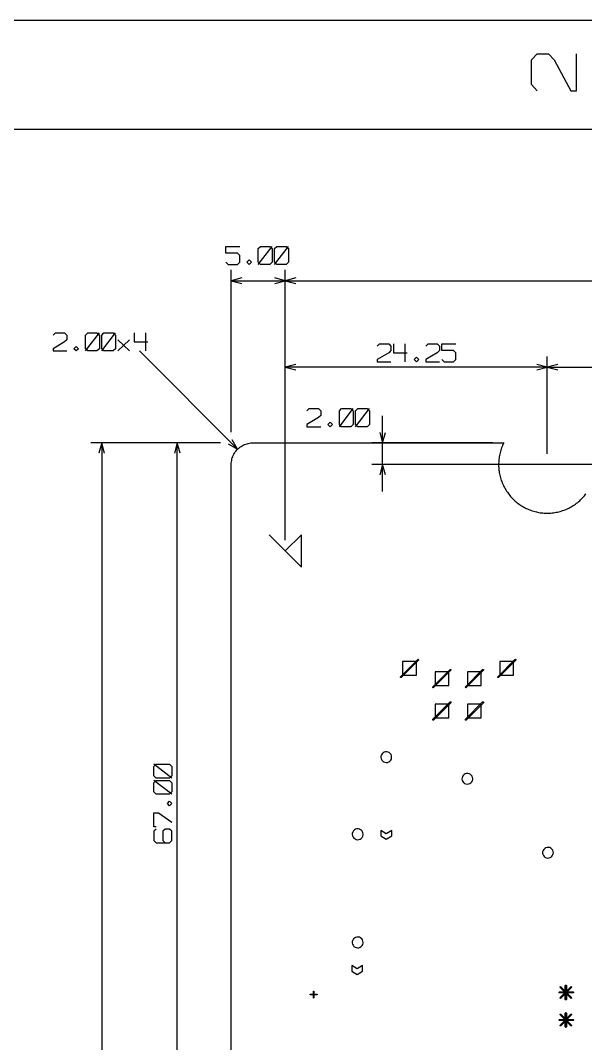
# Model space of a CAD drawing. Extents: x -658 to 530, y -320 to 521.
# Drawn here: x -55.2 to 92.8, y 253.1 to 520.8 of the extents above; entities that cross this region are included whole.
import ezdxf

# ---------------------------------------------------------------- set-up
doc = ezdxf.new("R2010")
doc.units = 0
doc.layers.add('1', color=1, linetype='CONTINUOUS')

msp = doc.modelspace()

# ---------------------------------------------------------------- linework, layer by layer
at = {"layer": '1'}
for p, q in [((530.35, 520.75), (-657.9, 520.75)), ((78.62, 510.42), (80.1, 512.05)), ((80.1, 512.05), (83.05, 512.05)), ((83.05, 512.05), (84.52, 510.42)), ((90.42, 502.35), (90.42, 512.05)), ((78.62, 503.97), (78.62, 510.42)), ((84.52, 510.42), (88.95, 502.35)), ((80.1, 502.35), (78.62, 503.97)), ((88.95, 502.35), (90.42, 502.35)), ((503.92, 492.25), (-631.5, 492.25)), ((-1.43, 459.87), (-1.43, 461.62)), ((-1.43, 461.62), (2.22, 461.62)), ((7.07, 461.05), (7.67, 461.62)), ((7.07, 456.92), (10.7, 461.62)), ((7.07, 457.5), (7.07, 461.05)), ((7.67, 461.62), (10.1, 461.62)), ((10.1, 461.62), (10.7, 461.05)), ((10.7, 461.05), (10.7, 457.5)), ((11.32, 461.05), (11.92, 461.62)), ((11.32, 456.92), (14.95, 461.62)), ((11.32, 457.5), (11.32, 461.05)), ((11.92, 461.62), (14.35, 461.62)), ((14.35, 461.62), (14.95, 461.05)), ((14.95, 461.05), (14.95, 457.5)), ((1.62, 459.87), (-1.43, 459.87)), ((2.22, 459.27), (1.62, 459.87)), ((2.22, 457.5), (2.22, 459.27)), ((4.05, 457.5), (4.65, 458.1)), ((4.65, 458.1), (5.25, 457.5)), ((-1.43, 457.5), (-0.8, 456.92)), ((-0.8, 456.92), (1.62, 456.92)), ((0, 413.07), (0, 455.5)), ((1.62, 456.92), (2.22, 457.5)), ((4.65, 456.92), (4.05, 457.5)), ((5.25, 457.5), (4.65, 456.92)), ((7.67, 456.92), (7.07, 457.5)), ((10.1, 456.92), (7.67, 456.92)), ((10.7, 457.5), (10.1, 456.92)), ((11.92, 456.92), (11.32, 457.5)), ((14.35, 456.92), (11.92, 456.92)), ((14.15, 384.77), (14.15, 455.5)), ((14.15, 384.77), (14.15, 455.5)), ((14.95, 457.5), (14.35, 456.92)), ((2.72, 453.4), (0, 452.67)), ((0, 452.67), (2.72, 451.95)), ((0, 452.67), (14.15, 452.67)), ((14.15, 452.67), (11.42, 453.4)), ((11.42, 451.95), (14.15, 452.67)), ((16.87, 453.4), (14.15, 452.67)), ((14.15, 452.67), (16.87, 451.95)), ((14.15, 452.67), (396.1, 452.67)), ((-46.68, 438.42), (-46.08, 439)), ((-46.08, 439), (-43.65, 439)), ((-43.65, 439), (-43.05, 438.42)), ((-38.2, 438.42), (-37.6, 439)), ((-38.2, 434.3), (-34.55, 439)), ((-37.6, 439), (-35.18, 439)), ((-35.18, 439), (-34.55, 438.42)), ((-33.95, 438.42), (-33.35, 439)), ((-33.95, 434.3), (-30.33, 439)), ((-33.35, 439), (-30.93, 439)), ((-30.93, 439), (-30.33, 438.42)), ((-25.48, 439), (-25.48, 436.65)), ((-22.43, 439), (-22.43, 434.3)), ((-43.65, 436.65), (-46.68, 434.87)), ((-43.05, 437.22), (-43.65, 436.65)), ((-43.05, 438.42), (-43.05, 437.22)), ((-38.2, 434.87), (-38.2, 438.42)), ((-34.55, 438.42), (-34.55, 434.87)), ((-33.95, 434.87), (-33.95, 438.42)), ((-30.33, 438.42), (-30.33, 434.87)), ((-29.7, 434.3), (-26.68, 437.22)), ((-29.7, 437.22), (-26.68, 434.3)), ((-25.48, 436.65), (-21.83, 436.65)), ((-46.68, 434.87), (-46.68, 434.3)), ((-46.68, 434.3), (-43.05, 434.3)), ((-41.23, 434.87), (-40.63, 435.47)), ((-40.63, 434.3), (-41.23, 434.87)), ((-40.63, 435.47), (-40.03, 434.87)), ((-40.03, 434.87), (-40.63, 434.3)), ((-37.6, 434.3), (-38.2, 434.87)), ((-35.18, 434.3), (-37.6, 434.3)), ((-34.55, 434.87), (-35.18, 434.3)), ((-33.35, 434.3), (-33.95, 434.87)), ((-30.93, 434.3), (-33.35, 434.3)), ((-30.33, 434.87), (-30.93, 434.3)), ((1.65, 408.57), (-24.05, 434.3)), ((38.2, 435.57), (38.8, 436.17)), ((41.22, 433.82), (38.2, 432.05)), ((38.8, 436.17), (41.22, 436.17)), ((41.22, 436.17), (41.82, 435.57)), ((41.82, 434.4), (41.22, 433.82)), ((41.82, 435.57), (41.82, 434.4)), ((42.45, 436.17), (42.45, 433.82)), ((42.45, 433.82), (46.07, 433.82)), ((45.47, 436.17), (45.47, 431.45)), ((50.92, 435.57), (51.52, 436.17)), ((53.95, 433.82), (50.92, 432.05)), ((51.52, 436.17), (53.95, 436.17)), ((53.95, 436.17), (54.57, 435.57)), ((54.57, 434.4), (53.95, 433.82)), ((54.57, 435.57), (54.57, 434.4)), ((55.17, 434.4), (55.17, 436.17)), ((55.17, 436.17), (58.8, 436.17)), ((58.2, 434.4), (55.17, 434.4)), ((58.8, 433.82), (58.2, 434.4)), ((58.8, 432.05), (58.8, 433.82)), ((14.15, 384.77), (14.15, 432.87)), ((38.2, 432.05), (38.2, 431.45)), ((38.2, 431.45), (41.82, 431.45)), ((47.9, 432.05), (48.5, 432.65)), ((48.5, 431.45), (47.9, 432.05)), ((48.5, 432.65), (49.1, 432.05)), ((49.1, 432.05), (48.5, 431.45)), ((50.92, 432.05), (50.92, 431.45)), ((50.92, 431.45), (54.57, 431.45)), ((55.17, 432.05), (55.77, 431.45)), ((55.77, 431.45), (58.2, 431.45)), ((58.2, 431.45), (58.8, 432.05)), ((82.75, 407.4), (82.75, 432.87)), ((82.75, 407.4), (82.75, 432.87)), ((16.87, 430.77), (14.15, 430.05)), ((14.15, 430.05), (16.87, 429.3)), ((82.75, 430.05), (14.15, 430.05)), ((82.75, 430.05), (80.02, 430.77)), ((80.02, 429.3), (82.75, 430.05)), ((85.5, 430.77), (82.75, 430.05)), ((82.75, 430.05), (85.5, 429.3)), ((82.75, 430.05), (327.47, 430.05)), ((19.8, 418.6), (20.4, 419.2)), ((20.4, 419.2), (22.82, 419.2)), ((22.82, 419.2), (23.45, 418.6)), ((23.45, 418.6), (23.45, 417.42)), ((28.3, 418.6), (28.9, 419.2)), ((28.3, 414.47), (31.92, 419.2)), ((28.3, 415.07), (28.3, 418.6)), ((28.9, 419.2), (31.32, 419.2)), ((31.32, 419.2), (31.92, 418.6)), ((31.92, 418.6), (31.92, 415.07)), ((32.52, 418.6), (33.15, 419.2)), ((32.52, 414.47), (36.17, 419.2)), ((32.52, 415.07), (32.52, 418.6)), ((33.15, 419.2), (35.57, 419.2)), ((35.57, 419.2), (36.17, 418.6)), ((36.17, 418.6), (36.17, 415.07)), ((22.82, 416.85), (19.8, 415.07)), ((19.8, 415.07), (19.8, 414.47)), ((23.45, 417.42), (22.82, 416.85)), ((25.25, 415.07), (25.87, 415.65)), ((25.87, 414.47), (25.25, 415.07)), ((25.87, 415.65), (26.47, 415.07)), ((26.47, 415.07), (25.87, 414.47)), ((28.9, 414.47), (28.3, 415.07)), ((31.92, 415.07), (31.32, 414.47)), ((33.15, 414.47), (32.52, 415.07)), ((36.17, 415.07), (35.57, 414.47)), ((39.6, 397.5), (39.6, 417.32)), ((19.8, 414.47), (23.45, 414.47)), ((31.32, 414.47), (28.9, 414.47)), ((35.57, 414.47), (33.15, 414.47)), ((38.87, 412.97), (39.6, 410.25)), ((39.6, 410.25), (40.35, 412.97)), ((-2.83, 410.25), (-36.78, 410.25)), ((-33.95, 410.25), (-34.68, 407.5)), ((-33.23, 407.5), (-33.95, 410.25)), ((-33.95, 410.25), (-33.95, 0)), ((-2.83, 410.25), (-16.98, 410.25)), ((-14.15, 410.25), (-14.88, 407.5)), ((-13.43, 407.5), (-14.15, 410.25)), ((-14.15, 220.67), (-14.15, 410.25)), ((-0.8, 410), (1.65, 408.57)), ((1.65, 408.57), (0.25, 411.02)), ((2.82, 409.47), (3.15, 409.65)), ((3.15, 409.65), (3.45, 409.8)), ((3.45, 409.8), (3.77, 409.92)), ((3.77, 409.92), (4.12, 410.02)), ((4.12, 410.02), (4.45, 410.1)), ((4.45, 410.1), (4.8, 410.17)), ((4.8, 410.17), (5.15, 410.22)), ((5.15, 410.22), (5.5, 410.22)), ((5.5, 410.22), (5.65, 410.25)), ((5.65, 410.25), (71.35, 410.25)), ((68.52, 410.25), (36.77, 410.25)), ((71.05, 409.6), (70.92, 409.27)), ((71.2, 409.92), (71.05, 409.6)), ((71.35, 410.25), (71.2, 409.92)), ((0.37, 406.62), (0.52, 406.95)), ((0.52, 406.95), (0.67, 407.25)), ((0.67, 407.25), (0.85, 407.57)), ((0.85, 407.57), (1.05, 407.85)), ((1.05, 407.85), (1.25, 408.12)), ((1.25, 408.12), (1.47, 408.4)), ((1.47, 408.4), (1.72, 408.65)), ((1.72, 408.65), (1.97, 408.87)), ((1.97, 408.87), (2.25, 409.1)), ((2.25, 409.1), (2.55, 409.3)), ((2.55, 409.3), (2.82, 409.47)), ((70.25, 406.95), (70.17, 406.6)), ((70.32, 407.3), (70.25, 406.95)), ((70.4, 407.62), (70.32, 407.3)), ((70.47, 407.97), (70.4, 407.62)), ((70.57, 408.3), (70.47, 407.97)), ((70.67, 408.62), (70.57, 408.3)), ((70.8, 408.95), (70.67, 408.62)), ((70.92, 409.27), (70.8, 408.95)), ((0, 404.92), (0.05, 405.27)), ((0, 404.57), (0, 404.92)), ((0, 220.67), (0, 404.57)), ((0.05, 405.27), (0.1, 405.62)), ((0.1, 405.62), (0.17, 405.97)), ((0.17, 405.97), (0.27, 406.3)), ((0.27, 406.3), (0.37, 406.62)), ((324.65, 404.57), (36.77, 404.57)), ((39.6, 404.57), (38.87, 401.85)), ((40.35, 401.85), (39.6, 404.57)), ((70.05, 405.22), (70.02, 404.87)), ((70.02, 404.87), (70.02, 404.52)), ((70.02, 404.52), (70.02, 404.17)), ((70.1, 405.92), (70.05, 405.57)), ((70.05, 405.57), (70.05, 405.22)), ((70.12, 406.25), (70.1, 405.92)), ((70.17, 406.6), (70.12, 406.25)), ((70.02, 404.17), (70.05, 403.82)), ((70.05, 403.82), (70.07, 403.47)), ((70.07, 403.47), (70.1, 403.12)), ((70.1, 403.12), (70.15, 402.8)), ((70.15, 402.8), (70.2, 402.45)), ((70.2, 402.45), (70.27, 402.1)), ((70.27, 402.1), (70.35, 401.77)), ((70.35, 401.77), (70.42, 401.42)), ((70.42, 401.42), (70.5, 401.1)), ((70.5, 401.1), (70.6, 400.75)), ((70.6, 400.75), (70.72, 400.42)), ((70.72, 400.42), (70.85, 400.1)), ((70.85, 400.1), (70.97, 399.77)), ((70.97, 399.77), (71.1, 399.45)), ((71.1, 399.45), (71.25, 399.12)), ((71.25, 399.12), (71.4, 398.82)), ((71.4, 398.82), (71.55, 398.52)), ((71.55, 398.52), (71.72, 398.2)), ((71.72, 398.2), (71.9, 397.92)), ((71.9, 397.92), (72.1, 397.62)), ((72.1, 397.62), (72.3, 397.32)), ((72.3, 397.32), (72.5, 397.05)), ((72.5, 397.05), (72.7, 396.77)), ((72.7, 396.77), (72.92, 396.5)), ((72.92, 396.5), (73.15, 396.22)), ((73.15, 396.22), (73.37, 395.97)), ((92.22, 396.07), (92.47, 396.35)), ((92.47, 396.35), (92.67, 396.62)), ((92.67, 396.62), (92.9, 396.9)), ((73.37, 395.97), (73.62, 395.72)), ((73.62, 395.72), (73.85, 395.47)), ((73.85, 395.47), (74.12, 395.22)), ((74.12, 395.22), (74.37, 395)), ((74.37, 395), (74.62, 394.77)), ((74.62, 394.77), (74.9, 394.55)), ((74.9, 394.55), (75.17, 394.35)), ((75.17, 394.35), (75.47, 394.15)), ((75.47, 394.15), (75.75, 393.95)), ((75.75, 393.95), (76.05, 393.75)), ((76.05, 393.75), (76.35, 393.57)), ((76.35, 393.57), (76.65, 393.4)), ((89, 393.47), (89.3, 393.65)), ((89.3, 393.65), (89.57, 393.85)), ((89.57, 393.85), (89.87, 394.02)), ((89.87, 394.02), (90.17, 394.22)), ((90.17, 394.22), (90.45, 394.42)), ((90.45, 394.42), (90.72, 394.65)), ((90.72, 394.65), (91, 394.87)), ((91, 394.87), (91.25, 395.1)), ((91.25, 395.1), (91.5, 395.32)), ((91.5, 395.32), (91.75, 395.57)), ((91.75, 395.57), (92, 395.82)), ((92, 395.82), (92.22, 396.07)), ((76.65, 393.4), (76.95, 393.25)), ((76.95, 393.25), (77.27, 393.1)), ((77.27, 393.1), (77.57, 392.95)), ((77.57, 392.95), (77.9, 392.8)), ((77.9, 392.8), (78.22, 392.67)), ((78.22, 392.67), (78.55, 392.55)), ((78.55, 392.55), (78.9, 392.45)), ((78.9, 392.45), (79.22, 392.35)), ((79.22, 392.35), (79.55, 392.25)), ((79.55, 392.25), (79.9, 392.17)), ((79.9, 392.17), (80.22, 392.1)), ((80.22, 392.1), (80.57, 392.02)), ((80.57, 392.02), (80.92, 391.97)), ((80.92, 391.97), (81.27, 391.92)), ((81.27, 391.92), (81.62, 391.9)), ((81.62, 391.9), (81.95, 391.87)), ((81.95, 391.87), (82.3, 391.85)), ((82.3, 391.85), (82.65, 391.85)), ((82.65, 391.85), (83, 391.85)), ((83, 391.85), (83.35, 391.87)), ((83.35, 391.87), (83.7, 391.87)), ((83.7, 391.87), (84.05, 391.92)), ((84.05, 391.92), (84.4, 391.95)), ((84.4, 391.95), (84.72, 392)), ((84.72, 392), (85.07, 392.07)), ((85.07, 392.07), (85.42, 392.12)), ((85.42, 392.12), (85.75, 392.2)), ((85.75, 392.2), (86.1, 392.3)), ((86.1, 392.3), (86.42, 392.4)), ((86.42, 392.4), (86.77, 392.5)), ((86.77, 392.5), (87.1, 392.6)), ((87.1, 392.6), (87.42, 392.72)), ((87.42, 392.72), (87.75, 392.87)), ((87.75, 392.87), (88.05, 393)), ((88.05, 393), (88.37, 393.15)), ((88.37, 393.15), (88.67, 393.32)), ((88.67, 393.32), (89, 393.47)), ((9.9, 386.2), (18.4, 377.7)), ((18.4, 386.2), (14.15, 381.95)), ((18.4, 377.7), (18.4, 386.2)), ((44.33, 349.05), (48.85, 353.58)), ((49.05, 353.38), (44.53, 348.85)), ((48.85, 353.58), (48.95, 353.62)), ((48.95, 353.62), (49.05, 353.58)), ((49.05, 353.58), (49.08, 353.48)), ((49.08, 353.48), (49.05, 353.38)), ((69.78, 349.05), (74.3, 353.58)), ((74.5, 353.38), (69.98, 348.85)), ((74.3, 353.58), (74.4, 353.62)), ((74.4, 353.62), (74.5, 353.58)), ((74.5, 353.58), (74.55, 353.48)), ((74.55, 353.48), (74.5, 353.38)), ((48.48, 353.03), (44.88, 353.03)), ((44.88, 353.03), (44.88, 349.43)), ((48.48, 349.43), (48.48, 353.03)), ((52.8, 346.4), (57.33, 350.93)), ((57.53, 350.73), (53, 346.2)), ((57.33, 350.93), (57.43, 350.98)), ((57.43, 350.98), (57.53, 350.93)), ((57.53, 350.93), (57.58, 350.83)), ((57.58, 350.83), (57.53, 350.73)), ((61.3, 346.4), (65.83, 350.93)), ((66.03, 350.73), (61.5, 346.2)), ((65.83, 350.93), (65.93, 350.98)), ((65.93, 350.98), (66.03, 350.93)), ((66.03, 350.93), (66.08, 350.83)), ((66.08, 350.83), (66.03, 350.73)), ((73.95, 353.03), (70.35, 353.03)), ((70.35, 353.03), (70.35, 349.43)), ((73.95, 349.43), (73.95, 353.03)), ((44.28, 348.95), (44.33, 349.05)), ((44.33, 348.85), (44.28, 348.95)), ((44.43, 348.83), (44.33, 348.85)), ((44.53, 348.85), (44.43, 348.83)), ((44.88, 349.43), (48.48, 349.43)), ((56.98, 350.35), (53.38, 350.35)), ((53.38, 350.35), (53.38, 346.78)), ((56.98, 346.78), (56.98, 350.35)), ((65.45, 350.35), (61.85, 350.35)), ((61.85, 350.35), (61.85, 346.78)), ((65.45, 346.78), (65.45, 350.35)), ((69.75, 348.95), (69.78, 349.05)), ((69.78, 348.85), (69.75, 348.95)), ((69.88, 348.83), (69.78, 348.85)), ((69.98, 348.85), (69.88, 348.83)), ((70.35, 349.43), (73.95, 349.43)), ((52.78, 346.3), (52.8, 346.4)), ((52.8, 346.2), (52.78, 346.3)), ((52.9, 346.15), (52.8, 346.2)), ((53, 346.2), (52.9, 346.15)), ((53.38, 346.78), (56.98, 346.78)), ((61.25, 346.3), (61.3, 346.4)), ((61.3, 346.2), (61.25, 346.3)), ((61.4, 346.15), (61.3, 346.2)), ((61.5, 346.2), (61.4, 346.15)), ((61.85, 346.78), (65.45, 346.78)), ((52.8, 337.9), (57.33, 342.45)), ((57.53, 342.25), (53, 337.7)), ((56.98, 341.88), (53.38, 341.88)), ((53.38, 341.88), (53.38, 338.28)), ((56.98, 338.28), (56.98, 341.88)), ((57.33, 342.45), (57.43, 342.48)), ((57.43, 342.48), (57.53, 342.45)), ((57.53, 342.45), (57.58, 342.35)), ((57.58, 342.35), (57.53, 342.25)), ((61.3, 337.9), (65.83, 342.45)), ((66.03, 342.25), (61.5, 337.7)), ((65.45, 341.88), (61.85, 341.88)), ((61.85, 341.88), (61.85, 338.28)), ((65.45, 338.28), (65.45, 341.88)), ((65.83, 342.45), (65.93, 342.48)), ((65.93, 342.48), (66.03, 342.45)), ((66.03, 342.45), (66.08, 342.35)), ((66.08, 342.35), (66.03, 342.25)), ((52.78, 337.8), (52.8, 337.9)), ((52.8, 337.7), (52.78, 337.8)), ((52.9, 337.68), (52.8, 337.7)), ((53, 337.7), (52.9, 337.68)), ((53.38, 338.28), (56.98, 338.28)), ((61.25, 337.8), (61.3, 337.9)), ((61.3, 337.7), (61.25, 337.8)), ((61.4, 337.68), (61.3, 337.7)), ((61.5, 337.7), (61.4, 337.68)), ((61.85, 338.28), (65.45, 338.28)), ((40.05, 329.3), (39.75, 329.13)), ((40.38, 329.4), (40.05, 329.3)), ((40.73, 329.43), (40.38, 329.4)), ((41.05, 329.35), (40.73, 329.43)), ((41.38, 329.2), (41.05, 329.35)), ((39.2, 328.28), (39.18, 327.93)), ((39.18, 327.93), (39.25, 327.58)), ((39.3, 328.6), (39.2, 328.28)), ((39.25, 327.58), (39.4, 327.25)), ((39.5, 328.9), (39.3, 328.6)), ((39.4, 327.25), (39.6, 327)), ((39.75, 329.13), (39.5, 328.9)), ((39.6, 327), (39.9, 326.78)), ((39.9, 326.78), (40.2, 326.65)), ((40.2, 326.65), (40.55, 326.6)), ((40.55, 326.6), (40.9, 326.63)), ((40.9, 326.63), (41.23, 326.75)), ((41.23, 326.75), (41.53, 326.95)), ((41.63, 328.95), (41.38, 329.2)), ((41.53, 326.95), (41.75, 327.2)), ((41.85, 328.68), (41.63, 328.95)), ((41.75, 327.2), (41.93, 327.5)), ((41.98, 328.35), (41.85, 328.68)), ((41.93, 327.5), (42, 327.85)), ((42, 328), (41.98, 328.35)), ((42, 327.85), (42, 328)), ((-20.28, 325.57), (-19.68, 326.17)), ((-15.55, 322.52), (-20.28, 326.17)), ((-20.28, 323.15), (-20.28, 325.57)), ((-19.68, 326.17), (-16.15, 326.17)), ((-16.15, 326.17), (-15.55, 325.57)), ((-15.55, 325.57), (-15.55, 323.15)), ((-19.68, 322.52), (-20.28, 323.15)), ((-20.28, 321.32), (-19.68, 321.92)), ((-15.55, 318.3), (-20.28, 321.92)), ((-20.28, 318.9), (-20.28, 321.32)), ((-16.15, 322.52), (-19.68, 322.52)), ((-19.68, 321.92), (-16.15, 321.92)), ((-15.55, 323.15), (-16.15, 322.52)), ((-16.15, 321.92), (-15.55, 321.32)), ((-15.55, 321.32), (-15.55, 318.9)), ((60.43, 322.6), (60.4, 322.25)), ((60.4, 322.25), (60.48, 321.93)), ((60.53, 322.95), (60.43, 322.6)), ((60.48, 321.93), (60.6, 321.6)), ((60.7, 323.23), (60.53, 322.95)), ((60.6, 321.6), (60.83, 321.33)), ((60.95, 323.48), (60.7, 323.23)), ((60.83, 321.33), (61.1, 321.13)), ((61.25, 323.65), (60.95, 323.48)), ((61.6, 323.75), (61.25, 323.65)), ((61.95, 323.75), (61.6, 323.75)), ((62.28, 323.68), (61.95, 323.75)), ((62.6, 323.53), (62.28, 323.68)), ((62.45, 321.08), (62.73, 321.28)), ((62.85, 323.3), (62.6, 323.53)), ((62.73, 321.28), (62.98, 321.53)), ((63.05, 323.03), (62.85, 323.3)), ((62.98, 321.53), (63.13, 321.85)), ((63.18, 322.7), (63.05, 323.03)), ((63.13, 321.85), (63.23, 322.18)), ((63.23, 322.35), (63.18, 322.7)), ((63.23, 322.18), (63.23, 322.35)), ((-19.68, 318.3), (-20.28, 318.9)), ((-15.55, 318.9), (-16.15, 318.3)), ((61.1, 321.13), (61.43, 320.98)), ((61.43, 320.98), (61.78, 320.93)), ((61.78, 320.93), (62.13, 320.98)), ((62.13, 320.98), (62.45, 321.08)), ((-16.15, 318.3), (-19.68, 318.3)), ((-16.75, 315.87), (-16.15, 316.47)), ((-16.15, 315.25), (-16.75, 315.87)), ((-16.15, 316.47), (-15.55, 315.87)), ((-15.55, 315.87), (-16.15, 315.25)), ((-20.28, 309.8), (-20.28, 313.45)), ((-20.28, 313.45), (-19.1, 313.45)), ((-19.1, 313.45), (-15.55, 311.02)), ((-19.68, 309.8), (-20.28, 309.8)), ((-19.68, 309.2), (-20.28, 308.6)), ((-20.28, 308.6), (-20.28, 306.17)), ((-17.33, 309.2), (-17.93, 308.6)), ((-17.93, 308.6), (-17.93, 306.17)), ((-16.15, 309.2), (-17.33, 309.2)), ((-15.55, 308.6), (-16.15, 309.2)), ((-15.55, 306.17), (-15.55, 308.6)), ((31.83, 308.4), (31.7, 308.08)), ((31.7, 308.08), (31.7, 307.73)), ((32, 308.7), (31.83, 308.4)), ((32.25, 308.95), (32, 308.7)), ((32.55, 309.13), (32.25, 308.95)), ((32.88, 309.23), (32.55, 309.13)), ((33.23, 309.23), (32.88, 309.23)), ((33.58, 309.15), (33.23, 309.23)), ((33.88, 309), (33.58, 309.15)), ((34.15, 308.78), (33.88, 309)), ((34.35, 308.5), (34.15, 308.78)), ((34.48, 308.18), (34.35, 308.5)), ((34.53, 307.83), (34.48, 308.18)), ((34.5, 307.65), (34.53, 307.83)), ((40.6, 307.98), (39.18, 308.8)), ((39.18, 308.8), (39.18, 307.4)), ((42.03, 308.8), (40.6, 307.98)), ((42.03, 307.4), (42.03, 308.8)), ((-20.28, 306.17), (-19.68, 305.55)), ((-19.68, 305.55), (-16.15, 305.55)), ((-17.93, 306.17), (-17.33, 305.55)), ((-16.15, 305.55), (-15.55, 306.17)), ((31.7, 307.73), (31.75, 307.4)), ((31.75, 307.4), (31.9, 307.08)), ((31.9, 307.08), (32.13, 306.8)), ((32.13, 306.8), (32.4, 306.6)), ((32.4, 306.6), (32.73, 306.45)), ((32.73, 306.45), (33.08, 306.4)), ((33.08, 306.4), (33.4, 306.45)), ((33.4, 306.45), (33.75, 306.55)), ((33.75, 306.55), (34.03, 306.75)), ((34.03, 306.75), (34.25, 307)), ((34.25, 307), (34.43, 307.33)), ((34.43, 307.33), (34.5, 307.65)), ((39.18, 307.4), (40.6, 306.55)), ((40.6, 306.55), (42.03, 307.4)), ((81.65, 303.58), (81.53, 303.25)), ((81.53, 303.25), (81.53, 302.9)), ((81.53, 302.9), (81.58, 302.58)), ((81.58, 302.58), (81.73, 302.25)), ((81.83, 303.88), (81.65, 303.58)), ((82.08, 304.13), (81.83, 303.88)), ((82.38, 304.3), (82.08, 304.13)), ((82.7, 304.4), (82.38, 304.3)), ((83.05, 304.4), (82.7, 304.4)), ((83.4, 304.33), (83.05, 304.4)), ((83.7, 304.18), (83.4, 304.33)), ((83.98, 303.95), (83.7, 304.18)), ((84.18, 303.68), (83.98, 303.95)), ((84.08, 302.18), (84.25, 302.5)), ((84.3, 303.35), (84.18, 303.68)), ((84.25, 302.5), (84.33, 302.83)), ((84.35, 303), (84.3, 303.35)), ((84.33, 302.83), (84.35, 303)), ((81.73, 302.25), (81.95, 301.98)), ((81.95, 301.98), (82.23, 301.78)), ((82.23, 301.78), (82.55, 301.63)), ((82.55, 301.63), (82.88, 301.58)), ((82.88, 301.58), (83.23, 301.63)), ((83.23, 301.63), (83.55, 301.73)), ((83.55, 301.73), (83.85, 301.93)), ((83.85, 301.93), (84.08, 302.18)), ((31.83, 280.13), (31.7, 279.78)), ((31.7, 279.78), (31.7, 279.45)), ((31.7, 279.45), (31.75, 279.1)), ((31.75, 279.1), (31.9, 278.78)), ((32, 280.43), (31.83, 280.13)), ((31.9, 278.78), (32.13, 278.5)), ((32.25, 280.65), (32, 280.43)), ((32.13, 278.5), (32.4, 278.3)), ((32.55, 280.83), (32.25, 280.65)), ((32.88, 280.93), (32.55, 280.83)), ((33.23, 280.93), (32.88, 280.93)), ((33.58, 280.88), (33.23, 280.93)), ((33.88, 280.7), (33.58, 280.88)), ((33.75, 278.28), (34.03, 278.45)), ((34.15, 280.48), (33.88, 280.7)), ((34.03, 278.45), (34.25, 278.73)), ((34.35, 280.2), (34.15, 280.48)), ((34.25, 278.73), (34.43, 279.03)), ((34.48, 279.88), (34.35, 280.2)), ((34.43, 279.03), (34.5, 279.35)), ((34.53, 279.53), (34.48, 279.88)), ((34.5, 279.35), (34.53, 279.53)), ((32.4, 278.3), (32.73, 278.18)), ((32.73, 278.18), (33.08, 278.13)), ((33.08, 278.13), (33.4, 278.15)), ((33.4, 278.15), (33.75, 278.28)), ((32.95, 272.6), (31.55, 273.45)), ((31.55, 273.45), (31.55, 272.03)), ((34.38, 273.45), (32.95, 272.6)), ((34.38, 272.03), (34.38, 273.45)), ((31.55, 272.03), (32.95, 271.18)), ((32.95, 271.18), (34.38, 272.03)), ((86.08, 267.85), (86.1, 267.95)), ((86.1, 267.75), (86.08, 267.85)), ((86.1, 267.95), (86.2, 267.97)), ((86.1, 265.12), (88.93, 267.95)), ((88.93, 264.92), (86.1, 267.75)), ((86.2, 267.97), (86.3, 267.95)), ((86.3, 267.95), (89.13, 265.12)), ((89.13, 267.75), (86.3, 264.92)), ((87.48, 268.22), (87.53, 268.32)), ((87.48, 264.62), (87.48, 268.22)), ((87.53, 268.32), (87.63, 268.37)), ((87.63, 268.37), (87.73, 268.32)), ((87.63, 264.63), (87.63, 268.23)), ((87.63, 264.63), (87.63, 268.23)), ((87.63, 264.63), (87.63, 268.23)), ((87.73, 268.32), (87.78, 268.22)), ((87.78, 268.22), (87.78, 264.62)), ((88.93, 267.95), (89.03, 267.97)), ((89.03, 267.97), (89.13, 267.95)), ((89.13, 267.95), (89.18, 267.85)), ((89.18, 267.85), (89.13, 267.75)), ((20.65, 265.95), (20.7, 265.98)), ((20.65, 265.9), (20.65, 265.95)), ((20.65, 265.85), (20.65, 265.9)), ((20.7, 265.83), (20.65, 265.85)), ((20.7, 265.98), (22.4, 265.98)), ((22.4, 265.83), (20.7, 265.83)), ((21.5, 266.75), (21.5, 266.8)), ((21.5, 266.8), (21.55, 266.8)), ((21.5, 265.05), (21.5, 266.75)), ((21.5, 265), (21.5, 265.05)), ((21.55, 264.98), (21.5, 265)), ((21.55, 266.8), (21.6, 266.8)), ((21.6, 265), (21.55, 264.98)), ((21.6, 266.8), (21.63, 266.75)), ((21.63, 265.05), (21.6, 265)), ((21.63, 266.75), (21.63, 265.05)), ((22.4, 265.98), (22.45, 265.95)), ((22.45, 265.85), (22.4, 265.83)), ((22.45, 265.95), (22.48, 265.9)), ((22.48, 265.9), (22.45, 265.85)), ((85.78, 266.42), (85.83, 266.52)), ((85.83, 266.32), (85.78, 266.42)), ((85.83, 266.52), (85.93, 266.57)), ((85.93, 266.3), (85.83, 266.32)), ((85.93, 266.57), (89.53, 266.57)), ((89.53, 266.3), (85.93, 266.3)), ((86.08, 265.02), (86.1, 265.12)), ((86.1, 264.92), (86.08, 265.02)), ((89.13, 265.12), (89.18, 265.02)), ((89.18, 265.02), (89.13, 264.92)), ((89.53, 266.57), (89.63, 266.52)), ((89.63, 266.32), (89.53, 266.3)), ((89.63, 266.52), (89.65, 266.42)), ((89.65, 266.42), (89.63, 266.32)), ((86.2, 264.87), (86.1, 264.92)), ((86.3, 264.92), (86.2, 264.87)), ((87.53, 264.52), (87.48, 264.62)), ((87.63, 264.5), (87.53, 264.52)), ((87.73, 264.52), (87.63, 264.5)), ((87.78, 264.62), (87.73, 264.52)), ((89.03, 264.87), (88.93, 264.92)), ((89.13, 264.92), (89.03, 264.87)), ((86.08, 260.65), (86.1, 260.75)), ((86.1, 260.55), (86.08, 260.65)), ((86.1, 260.75), (86.2, 260.8)), ((86.1, 257.92), (88.93, 260.75)), ((88.93, 257.72), (86.1, 260.55)), ((86.2, 260.8), (86.3, 260.75)), ((86.3, 260.75), (89.13, 257.92)), ((89.13, 260.55), (86.3, 257.72)), ((87.48, 261.05), (87.53, 261.15)), ((87.48, 257.45), (87.48, 261.05)), ((87.53, 261.15), (87.63, 261.17)), ((87.63, 261.17), (87.73, 261.15)), ((87.63, 257.45), (87.63, 261.05)), ((87.63, 257.45), (87.63, 261.05)), ((87.63, 257.45), (87.63, 261.05)), ((87.73, 261.15), (87.78, 261.05)), ((87.78, 261.05), (87.78, 257.45)), ((88.93, 260.75), (89.03, 260.8)), ((89.03, 260.8), (89.13, 260.75)), ((89.13, 260.75), (89.18, 260.65)), ((89.18, 260.65), (89.13, 260.55)), ((85.78, 259.25), (85.83, 259.35)), ((85.83, 259.15), (85.78, 259.25)), ((85.83, 259.35), (85.93, 259.37)), ((85.93, 259.1), (85.83, 259.15)), ((85.93, 259.37), (89.53, 259.37)), ((89.53, 259.1), (85.93, 259.1)), ((86.08, 257.82), (86.1, 257.92)), ((86.1, 257.72), (86.08, 257.82)), ((86.2, 257.67), (86.1, 257.72)), ((86.3, 257.72), (86.2, 257.67)), ((87.53, 257.35), (87.48, 257.45)), ((87.63, 257.3), (87.53, 257.35)), ((87.73, 257.35), (87.63, 257.3)), ((87.78, 257.45), (87.73, 257.35)), ((89.03, 257.67), (88.93, 257.72)), ((89.13, 257.72), (89.03, 257.67)), ((89.13, 257.92), (89.18, 257.82)), ((89.18, 257.82), (89.13, 257.72)), ((89.53, 259.37), (89.63, 259.35)), ((89.63, 259.15), (89.53, 259.1)), ((89.63, 259.35), (89.65, 259.25)), ((89.65, 259.25), (89.63, 259.15))]:
    msp.add_line(p, q, dxfattribs=at)

doc.saveas('drawing.dxf')
